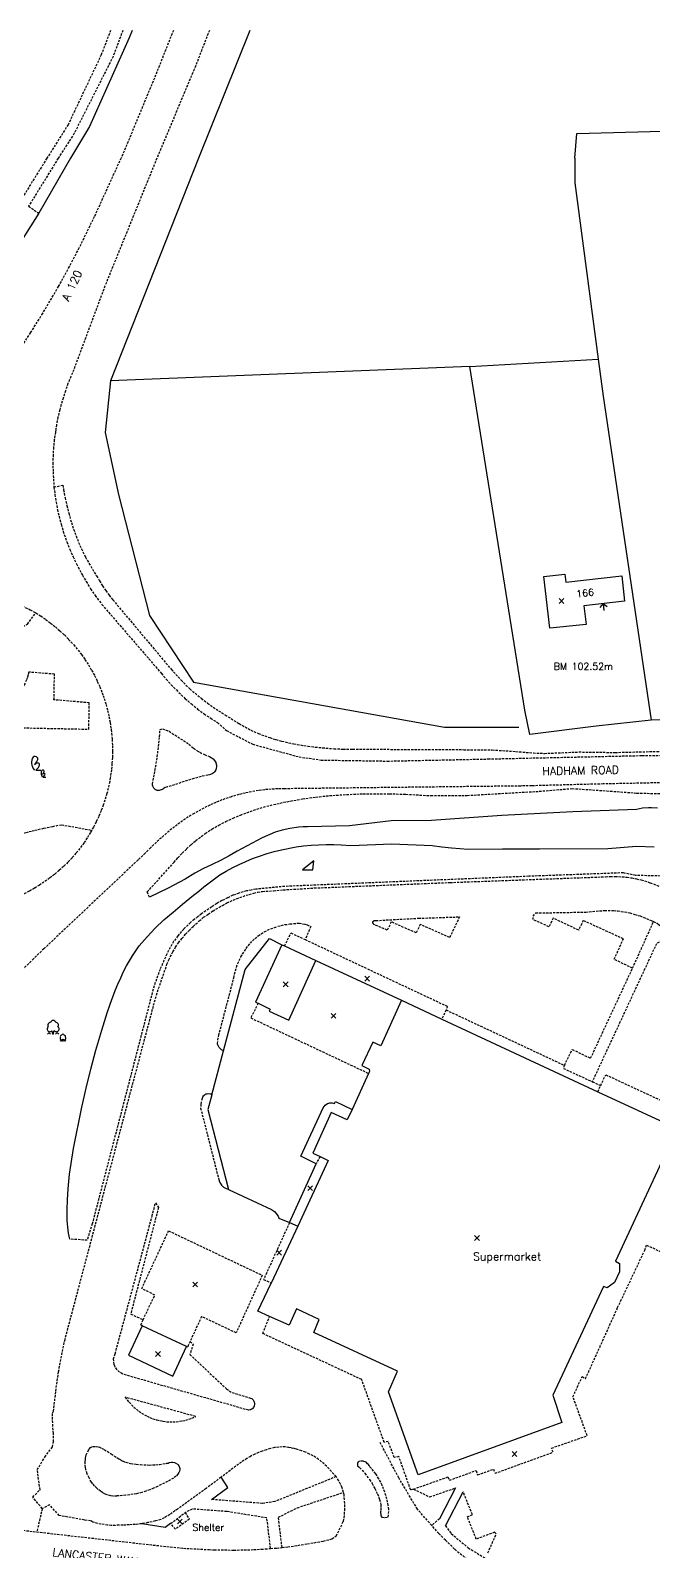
# Model space of a CAD drawing. Extents: x 546784 to 547409, y 221405 to 222038.
# Drawn here: x 547004.6 to 547140.6, y 221696 to 222027.9 of the extents above; entities that cross this region are included whole.
import ezdxf

# ---------------------------------------------------------------- set-up
doc = ezdxf.new("R2010")
doc.units = 0
doc.linetypes.add('xos$0$DASHED', pattern=[0.75, 0.5, -0.25])
doc.layers.get('0').update_dxf_attribs({"color": 252, "linetype": 'CONTINUOUS'})
for name, color, linetype in [('xos$0$G8010001', 252, 'CONTINUOUS'), ('xos$0$G8010004', 252, 'xos$0$DASHED'), ('xos$0$G8010021', 252, 'xos$0$DASHED'), ('xos$0$G8010026', 252, 'CONTINUOUS'), ('xos$0$G8010030', 252, 'CONTINUOUS'), ('xos$0$G8010032', 252, 'xos$0$DASHED'), ('xos$0$G8010036', 252, 'xos$0$DASHED'), ('xos$0$G8010321', 252, 'CONTINUOUS'), ('xos$0$G8010374', 252, 'CONTINUOUS'), ('xos$0$G8010376', 252, 'xos$0$DASHED'), ('xos$0$G8010384', 252, 'CONTINUOUS'), ('xos$0$G8010392', 252, 'CONTINUOUS'), ('xos$0$G8010397', 252, 'CONTINUOUS'), ('xos$0$G8011000', 252, 'CONTINUOUS'), ('xos$0$G8011006', 252, 'CONTINUOUS'), ('xos$0$G8011009', 252, 'CONTINUOUS')]:
    doc.layers.add(name, color=color, linetype=linetype)
doc.styles.add('xos$0$STANDARD', font='SIMPLEX.SHX')

# ---------------------------------------------------------------- blocks, each defined once
blk = doc.blocks.new('xos$0$BUILDSED')
for p, q in [((-4.08, -4.08), (4.08, 4.08)), ((-4.08, 4.08), (4.08, -4.08))]:
    blk.add_line(p, q)
blk = doc.blocks.new('xos$0$BENCHM')
for q in [(6.15, 6.15), (12.2, 0), (6.15, -6.15)]:
    blk.add_line((0, 0), q)
blk = doc.blocks.new('xos$0$TREESNC')
for p, q in [((-9.850307, -0.020979), (-11.40205, 5.93598)), ((-9.42613, -0.023327), (-7.841501, 6.003956)), ((-9.851686, -0.023327), (-9.42613, -0.023327)), ((6.876541, -11.487103), (6.100666, -8.508627)), ((6.875848, -11.488281), (7.08863, -11.488281)), ((7.08863, -11.488281), (7.880945, -8.474639))]:
    blk.add_line(p, q)
for centre, radius, start, end in [((-15.010924, 8.775178), 4.597739, 124.320684, 321.504411), ((-16.486914, -1.461918), 3.09299, 28.842917, 151.157083), ((-14.304557, 15.271406), 4.262135, 87.445922, 219.289963), ((-9.638904, 18.477109), 4.597739, 13.229441, 166.770559), ((-4.172782, 8.775178), 4.597739, 217.066148, 56.595122), ((-2.818629, -1.461918), 3.09299, 28.842917, 151.157083), ((-4.973258, 15.271406), 4.262135, 321.417723, 92.554078), ((6.982239, -2.238063), 2.298874, 13.229441, 166.770559), ((4.296233, -7.089024), 2.298874, 124.320684, 321.504411), ((3.558234, -12.207576), 1.546499, 28.842917, 151.157083), ((4.649416, -3.84091), 2.131067, 87.445922, 219.289963), ((9.7153, -7.089024), 2.298874, 217.066148, 56.595122), ((10.392377, -12.207576), 1.546499, 28.842917, 151.157083), ((9.315062, -3.84091), 2.131067, 321.417723, 92.554078)]:
    blk.add_arc(centre, radius, start, end)
blk = doc.blocks.new('xos$0$SLOPE')
for p, q in [((7.029809, 10.864354), (-12.220191, -4.535646)), ((5.489809, -4.535646), (7.029809, 10.864354)), ((-12.220191, -4.535646), (5.489809, -4.535646))]:
    blk.add_line(p, q)
blk = doc.blocks.new('xos$0$SCRUB')
for p, q in [((-10.872561, 9.449429), (-8.66293, 11.155934)), ((-8.411833, 0.013472), (-0.125694, 0.013472)), ((2.706505, -6.717583), (3.811324, -5.864331)), ((3.936873, -11.435566), (8.079942, -11.435566))]:
    blk.add_line(p, q)
for centre, radius, start, end in [((-3.347666, 13.226441), 12.756883, 138.700591, 187.51753), ((5.790886, 14.432399), 21.974668, 187.51753, 219.464845), ((-9.745843, 18.847256), 4.240413, 87.97715, 138.700591), ((-12.704999, -0.795383), 1.983281, 22.490634, 39.464845), ((-22.364988, 23.001236), 17.768713, 310.299169, 344.43356), ((-9.778006, 17.936685), 5.151554, 44.469829, 87.97715), ((-5.471981, 6.489664), 5.652978, 75.355339, 124.365576), ((-56.311339, 46.309683), 66.616073, 315.975134, 321.269797), ((-8.541617, 19.150405), 3.418993, 344.43356, 44.469829), ((-10.936016, 9.917905), 8.450096, 321.269797, 0.226721), ((-4.569556, 9.943099), 2.083589, 0.226721, 75.355339), ((3.269868, -2.018674), 2.12021, 87.97715, 138.700591), ((3.253782, -2.473959), 2.575781, 44.469829, 87.97715), ((6.468956, -4.829081), 6.378441, 138.700591, 187.51753), ((11.038228, -4.226102), 10.987338, 187.51753, 219.464845), ((1.79029, -11.839993), 0.991645, 22.490634, 39.464845), ((-3.039705, 0.058316), 8.88436, 310.299169, 344.43356), ((5.406795, -8.19747), 2.826493, 75.355339, 124.365576), ((-20.012884, 11.712544), 33.308036, 315.975134, 321.269797), ((3.871977, -1.867099), 1.7095, 344.43356, 44.469829), ((2.674781, -6.483349), 4.225052, 321.269797, 0.226721), ((5.858007, -6.470752), 1.041795, 0.226721, 75.355339)]:
    blk.add_arc(centre, radius, start, end)

msp = doc.modelspace()

# ---------------------------------------------------------------- linework, layer by layer
at = {"layer": 'xos$0$G8010001'}
for points in [[(547116.66, 221908.79), (547121.26, 221909.29), (547121.46, 221907.49), (547133.66, 221908.89), (547134.26, 221903.39), (547125.36, 221902.39), (547125.86, 221898.29), (547117.96, 221897.49), (547116.66, 221908.79)], [(547059.5, 221828.4), (547053.75, 221815.9), (547054.3, 221815.65)], [(547059.5, 221828.4), (547060.05, 221828.15), (547066.9, 221824.95), (547085.6, 221816.3)], [(547054.3, 221815.65), (547056.9, 221814.4), (547056.7, 221813.95), (547061, 221812), (547066.9, 221824.95)], [(547085.6, 221816.3), (547081.05, 221806.4), (547079.3, 221807.15), (547076.95, 221802.05), (547078.55, 221801.3), (547078.6, 221800.8), (547078.4, 221800.35)], [(547085.6, 221816.3), (547094.4, 221812.2), (547128.45, 221796.35)], [(547078.4, 221800.35), (547074.8, 221792.5), (547073.75, 221790.25), (547070.25, 221791.85), (547066.2, 221782.95), (547067.8, 221782.2), (547069.6, 221781.35), (547062.95, 221767.05), (547057.15, 221754.6)], [(547128.45, 221796.35), (547145.75, 221788.3), (547132.25, 221759.35), (547133.15, 221758.85), (547133.15, 221757.05), (547132.05, 221754.75), (547130.45, 221753.55), (547129.7, 221753.85), (547118.6, 221730.15), (547120.6, 221724.15), (547089.2, 221712.75), (547082.75, 221730.85), (547084.7, 221735.4), (547066.45, 221743.85), (547067.6, 221746.65), (547062.7, 221748.95), (547061.05, 221745.4), (547056.8, 221747.3)], [(547056.8, 221747.3), (547054.25, 221748.45), (547057.15, 221754.6)], [(547029, 221745.25), (547026, 221738.85), (547035.7, 221734.3), (547038.7, 221740.75), (547029, 221745.25)]]:
    msp.add_lwpolyline(points, dxfattribs=at)
at = {"layer": 'xos$0$G8010004'}
for points in [[(547060.05, 221828.15), (547061.45, 221831), (547064.55, 221829.55), (547095.65, 221814.95), (547095.3, 221814.2), (547094.4, 221812.2)], [(547054.3, 221815.65), (547052.7, 221812.45), (547078.4, 221800.35)], [(547128.45, 221796.35), (547129.05, 221797.7), (547130.15, 221800.05), (547151.3, 221790.25), (547143.7, 221773.75), (547144.95, 221773.05), (547144.6, 221772.2)], [(547029, 221745.25), (547028.7, 221745.5), (547029.2, 221746.6), (547031.75, 221752), (547028.9, 221753.4), (547034.75, 221766), (547055.2, 221756.3), (547049.5, 221743.75), (547041.95, 221747.3), (547039.45, 221741.85), (547038.9, 221740.65), (547038.7, 221740.75)], [(547088.2, 221709.65), (547095.7, 221712.3), (547096.05, 221711.6), (547101.85, 221713.7), (547102.2, 221712.75), (547105.65, 221714), (547106, 221713.1), (547118.65, 221717.7), (547118.35, 221718.6), (547126.1, 221721.3), (547123, 221729.8), (547125, 221734.2), (547125.75, 221733.75), (547132.75, 221749.25), (547138.65, 221761.75), (547139.05, 221762.9), (547146.35, 221759.5), (547148.2, 221754.4), (547144.9, 221753.05), (547149.3, 221740.65)], [(547088.2, 221709.65), (547087.6, 221709.45), (547085, 221716.75), (547084, 221716.55), (547082.7, 221720.05), (547081.8, 221719.85), (547076.9, 221733.55), (547055.3, 221743.6), (547056.8, 221747.3)]]:
    msp.add_lwpolyline(points, dxfattribs=at)
at = {"layer": 'xos$0$G8010021'}
for points in [[(547035.8, 222027.9), (547031.67, 222017.5), (547024.39, 222000)], [(547043.66, 222027.9), (547040.35, 222019.39), (547032.19, 222000)], [(547000, 221954.8), (547002.75, 221959.03), (547004.65, 221961.95), (547007.1, 221965.85), (547010.75, 221972.05), (547012.95, 221976.05), (547015.1, 221980.15), (547018.65, 221987.4), (547024.39, 222000)], [(547032.19, 222000), (547020.86, 221972.13), (547014.06, 221953.88), (547013.45, 221952.4), (547012.8, 221950.85), (547012.25, 221949.3), (547011.75, 221947.7), (547011, 221945.1), (547010.6, 221943.5), (547010.3, 221941.85), (547010.13, 221940.79), (547010.05, 221940.25), (547009.8, 221938.6), (547009.65, 221936.95), (547009.55, 221935.3), (547009.5, 221933.65), (547009.55, 221931.55), (547009.75, 221928.25)], [(547009.75, 221928.25), (547009.95, 221926.6), (547010.2, 221925), (547010.5, 221923.35), (547011.3, 221920.15), (547011.75, 221918.6), (547012.55, 221916.3), (547013.2, 221914.65), (547013.9, 221913.05), (547014.65, 221911.5), (547015.95, 221909.05), (547016.78, 221907.67)], [(547016.78, 221907.67), (547017.75, 221906.05), (547018.75, 221904.6), (547020.2, 221902.65), (547030.45, 221890.8), (547033.19, 221887.59)], [(547000, 221903.63), (547000.95, 221903.2), (547002.15, 221902.7), (547004.55, 221901.5), (547005.7, 221900.85), (547005.77, 221900.81)], [(547005.77, 221900.81), (547006.85, 221900.15), (547007.95, 221899.4), (547009, 221898.6), (547009.54, 221898.16), (547010.05, 221897.75), (547011.05, 221896.9), (547012.05, 221896), (547012.95, 221895.05), (547014.05, 221893.85), (547015.75, 221891.75), (547016.5, 221890.65), (547017.25, 221889.5), (547017.95, 221888.3), (547018.6, 221887.15), (547019.2, 221885.9), (547019.75, 221884.7), (547020.25, 221883.4), (547020.46, 221882.82), (547020.7, 221882.15), (547021.1, 221880.85), (547021.45, 221879.55), (547021.75, 221878.2), (547022, 221876.9), (547022.2, 221875.55), (547022.23, 221875.3), (547022.45, 221873.25), (547022.5, 221871.9), (547022.55, 221870.6), (547022.5, 221869.25), (547022.4, 221867.95), (547022.3, 221866.6), (547022.03, 221864.83), (547021.9, 221864), (547021.3, 221861.4), (547020.5, 221858.9), (547020.05, 221857.65), (547019.5, 221856.4), (547018.95, 221855.2), (547018.35, 221854.05), (547017.99, 221853.41)], [(547033.19, 221887.59), (547034.25, 221886.35), (547035.3, 221885.15), (547036.45, 221884), (547038.4, 221882.1), (547039.75, 221880.95), (547041.1, 221879.85), (547042.5, 221878.8), (547043.95, 221877.85), (547045.45, 221876.9), (547047.4, 221875.14), (547053.13, 221872.16), (547063.22, 221869.41), (547068.04, 221868.72)], [(547031.85, 221862.3), (547031.55, 221862.6), (547031.4, 221862.85), (547031.3, 221863.05), (547031.25, 221863.25), (547031.25, 221863.5), (547032.2, 221868.7), (547032.8, 221873.8), (547032.85, 221875.3)], [(547032.85, 221875.3), (547033.4, 221875.55), (547034.85, 221875), (547039.2, 221872.2), (547040.2, 221871.3), (547041, 221870.75), (547041.6, 221870.4), (547042.6, 221869.9), (547043.35, 221869.6), (547043.65, 221869.5), (547044.05, 221869.3), (547044.3, 221869.15), (547044.5, 221868.95), (547044.8, 221868.6), (547044.95, 221868.4), (547045.05, 221868.15), (547045.15, 221867.85), (547045.2, 221867.6), (547045.2, 221867.25), (547045.15, 221866.95), (547045.05, 221866.6), (547044.85, 221866.2), (547044.75, 221866.05), (547044.5, 221865.85), (547044.25, 221865.7), (547043.9, 221865.55), (547043.35, 221865.4), (547042.6, 221865.3), (547041.85, 221865.1), (547040.3, 221864.7), (547034.55, 221862.85), (547034, 221862.7), (547033.6, 221862.45), (547033.4, 221862.3), (547033.15, 221862.2), (547032.95, 221862.15), (547032.7, 221862.1), (547032.3, 221862.1), (547032.1, 221862.15), (547031.85, 221862.3)], [(547068.04, 221868.72), (547082.49, 221868.49), (547104.51, 221868.95), (547138.1, 221869.7), (547156.1, 221869.9), (547182.1, 221870.3), (547200.5, 221870.7), (547208.53, 221871.08)], [(547068.71, 221862.55), (547060, 221862.45), (547058.6, 221862.45), (547057.15, 221862.35), (547055.75, 221862.25), (547054.35, 221862.05), (547052.85, 221861.8), (547051.45, 221861.5), (547050.1, 221861.2), (547048.7, 221860.8), (547048.46, 221860.72), (547046.4, 221860), (547045.05, 221859.45), (547043.75, 221858.9), (547042.45, 221858.25), (547040.35, 221857.05), (547039.05, 221856.3), (547036.65, 221854.6), (547035.45, 221853.7), (547034.3, 221852.75), (547032.1, 221850.8), (547030.85, 221849.6), (547029.65, 221848.4), (547028.09, 221846.92)], [(547149.4, 221863.9), (547129.6, 221863.5), (547114, 221863.1), (547111.55, 221863.05), (547068.71, 221862.55)], [(547017.99, 221853.41), (547017.7, 221852.9), (547017, 221851.75), (547016.3, 221850.65), (547015.4, 221849.45), (547014.55, 221848.4), (547013.7, 221847.4), (547012.8, 221846.45), (547011.85, 221845.5), (547010.85, 221844.65), (547009.85, 221843.75), (547008.8, 221842.95), (547006.6, 221841.45), (547005.5, 221840.75), (547004.35, 221840.1), (547003.15, 221839.5), (547001.95, 221838.95), (547000, 221838.2)], [(547028.09, 221846.92), (547007.55, 221827.55), (547005.31, 221825.38), (547000, 221820.22)], [(547081.32, 221703.53), (547081.96, 221703.44), (547082.7, 221703.55)], [(547000, 221701), (547006, 221700.32)], [(547006, 221700.32), (547031.4, 221697.45), (547038, 221696.75), (547043.6, 221696.45), (547044.72, 221696.43), (547049, 221696.35), (547053.35, 221696.45), (547054.99, 221696.55), (547055.85, 221696.6), (547057.02, 221696.7)], [(547059.52, 221696.92), (547060.75, 221697.05), (547065.05, 221697.7), (547068.5, 221698.3), (547070.4, 221698.8), (547071.35, 221699.42)], [(547093.72, 221699.95), (547092.19, 221701.72)], [(547093.72, 221699.95), (547095.2, 221698.53), (547097.2, 221696.53)], [(547057.02, 221696.7), (547058.3, 221696.8), (547059.52, 221696.92)], [(547097.2, 221696.53), (547100.48, 221693.94), (547112.48, 221687.04), (547114.44, 221685.65), (547116.35, 221684.35), (547119.45, 221681.55), (547120.95, 221680.15), (547124, 221677.28)]]:
    msp.add_lwpolyline(points, dxfattribs=at)
at = {"layer": 'xos$0$G8010030'}
for points in [[(547026.82, 222027.9), (547026.15, 222026.29), (547017.47, 222006.94), (547013.36, 222000)], [(547052.46, 222027.9), (547041.28, 222000)], [(547123.39, 222000), (547123.85, 222005.43), (547169.1, 222006.67), (547169.1, 222000)], [(547013.36, 222000), (547006.43, 221988.03)], [(547041.28, 222000), (547022.05, 221951.44)], [(547123.39, 222000), (547123.39, 221994.65), (547128.5, 221956.21)], [(547006.43, 221988.03), (547000, 221977.78)], [(547100.5, 221954.6), (547022.05, 221951.44)], [(547100.5, 221954.6), (547128.5, 221956.21)], [(547113.6, 221874.3), (547112.5, 221879.6), (547100.5, 221954.6)], [(547128.5, 221956.21), (547129.6, 221948.1), (547140.1, 221877.4)], [(547022.05, 221951.44), (547020.91, 221940.2), (547023.82, 221926.67), (547030.58, 221900.25), (547040.19, 221885.69), (547095, 221875.9), (547111.2, 221875.9)], [(547140.1, 221877.4), (547128.1, 221876.1), (547113.6, 221874.3)], [(547169.96, 221877.57), (547140.1, 221877.4)], [(547044.2, 221795.7), (547046.75, 221805.25), (547051.45, 221823.05), (547056.8, 221829.75), (547059.5, 221828.4)], [(547044.2, 221795.7), (547043.35, 221792.5), (547047.8, 221775.05)], [(547061.15, 221767.8), (547066.95, 221780.6), (547063.65, 221782.3), (547068.5, 221792.85), (547068.95, 221793.45), (547069.45, 221793.75), (547069.7, 221793.85), (547069.95, 221793.9), (547070.45, 221793.9), (547070.95, 221793.8), (547071.2, 221794.2), (547074.8, 221792.5)], [(547047.8, 221775.05), (547057.2, 221770.65), (547057.85, 221770.2), (547058.15, 221769.85), (547058.65, 221769.2), (547058.85, 221768.8), (547061.15, 221767.8)], [(547061.15, 221767.8), (547062.95, 221767.05)], [(547044.1, 221707.4), (547047.72, 221710.04), (547046.21, 221712.24)], [(547097.35, 221709.9), (547093.85, 221703.2)], [(547095.2, 221701.66), (547099.05, 221709.05)], [(547035.2, 221702.15), (547033.99, 221701.3), (547028.9, 221702.1)]]:
    msp.add_lwpolyline(points, dxfattribs=at)
at = {"layer": 'xos$0$G8010032'}
for points in [[(547022.1, 222027.9), (547020.07, 222022.6), (547012.83, 222007.33), (547008.19, 222000)], [(547024.78, 222027.9), (547022.65, 222022.22), (547014.17, 222005.45), (547010.66, 222000)], [(547008.19, 222000), (547000, 221986.83)], [(547010.66, 222000), (547004.22, 221989.56), (547006.43, 221988.03)], [(547009.75, 221928.25), (547011.71, 221928.7), (547011.86, 221927.65), (547012.16, 221925.94), (547012.56, 221924.24), (547012.96, 221922.58), (547013.56, 221920.52), (547014.02, 221919.07), (547014.57, 221917.61), (547015.12, 221916.21), (547015.72, 221914.8), (547016.62, 221912.95), (547019.03, 221908.88), (547019.69, 221907.83), (547020.34, 221906.72), (547021.04, 221905.67), (547021.79, 221904.67), (547022.6, 221903.66), (547035.33, 221888.51), (547037.49, 221886.15), (547039.4, 221884.23), (547041.9, 221882.18), (547043.26, 221881.12), (547045.67, 221879.47), (547047.12, 221878.56), (547050.13, 221876.66), (547052.69, 221875.25), (547054.35, 221874.5), (547056.86, 221873.6), (547058.16, 221873.19), (547059.47, 221872.84), (547062.08, 221872.24), (547065.19, 221871.74), (547066.79, 221871.54), (547068.35, 221871.39), (547070.86, 221871.19), (547072.86, 221871.09), (547074.92, 221871.09), (547099.16, 221870.98), (547105.38, 221870.93), (547110.55, 221870.58), (547114.36, 221870.27), (547116.77, 221870.17), (547124.3, 221870.48), (547132.22, 221870.37), (547148.68, 221870.78)], [(547000, 221875.8), (547017.35, 221875.45), (547017.45, 221881.2), (547009.75, 221881.85), (547009.85, 221887.45), (547004.25, 221887.9), (547004.1, 221887.3), (547003.95, 221886.75), (547003.75, 221886.2), (547003.25, 221885.1), (547002.95, 221884.6), (547002.6, 221884.1), (547002.25, 221883.65), (547001.85, 221883.2), (547000.95, 221882.4), (547000.45, 221882.05), (547000, 221881.63)], [(547007.2, 221705.4), (547005.1, 221707.9), (547006.7, 221709.5), (547006.1, 221713.9), (547007.75, 221716.65), (547009.4, 221718.85), (547009.65, 221720), (547009.65, 221721.8), (547009.5, 221723.35), (547009.4, 221726.25), (547009.65, 221726.65), (547010.15, 221731.05), (547010.75, 221735.25), (547011.6, 221739.65), (547012.1, 221742.1), (547031.3, 221814.5), (547032.1, 221817.45), (547034.4, 221824.15), (547034.8, 221825.1), (547035.7, 221826.9), (547036.3, 221827.9), (547036.95, 221828.85), (547037.65, 221829.8), (547038.45, 221830.7), (547039.25, 221831.55), (547040.1, 221832.4), (547041.45, 221833.6), (547042.4, 221834.4), (547043.4, 221835.1), (547044.45, 221835.8), (547046.5, 221837), (547047.5, 221837.55), (547049.6, 221838.45), (547051.65, 221839.2), (547053.35, 221839.7), (547054.25, 221839.9), (547055.25, 221840.05), (547057.65, 221840.2), (547059.75, 221840.4), (547066.55, 221840.8), (547096.2, 221842), (547130.1, 221843.25), (547131.15, 221843.3), (547132.2, 221843.3), (547133.75, 221843.25), (547134.8, 221843.15), (547135.85, 221843), (547136.85, 221842.8), (547137.9, 221842.55), (547139.85, 221841.95), (547141.75, 221841.2)], [(547136, 221823.3), (547132, 221825.25), (547134, 221829.7), (547125.25, 221833.7), (547124.25, 221831.6), (547118.7, 221834.2), (547117.75, 221832.35), (547114.35, 221833.9), (547114.3, 221834.65), (547114.9, 221835.35), (547125.8, 221835.55), (547129.9, 221835.9), (547131.85, 221835.9), (547132.8, 221835.8), (547134.25, 221835.6), (547135.4, 221835.35), (547136.5, 221835.05), (547137.65, 221834.7), (547139.05, 221834.15), (547140.1, 221833.7), (547140.59, 221833.47)], [(547046.75, 221805.25), (547046.25, 221805.55), (547046.05, 221805.7), (547045.8, 221806), (547045.5, 221806.5), (547045.4, 221806.85), (547045.7, 221808.65), (547049, 221821.2), (547049.15, 221822), (547049.35, 221822.75), (547049.6, 221823.55), (547049.85, 221824.3), (547050.55, 221825.75), (547050.9, 221826.4), (547051.7, 221827.6), (547052.15, 221828.2), (547052.6, 221828.75), (547053.1, 221829.3), (547053.6, 221829.8), (547054.3, 221830.35), (547054.95, 221830.8), (547055.65, 221831.25), (547056.35, 221831.6), (547057.85, 221832.2), (547058.6, 221832.45), (547059.35, 221832.65), (547060.15, 221832.8), (547061.25, 221832.95), (547062.75, 221833.1), (547063.3, 221833.1), (547064, 221833), (547064.5, 221832.9), (547065, 221832.75), (547065.8, 221832.4), (547064.55, 221829.55)], [(547079.35, 221833.15), (547079.35, 221833.35), (547079.45, 221833.55), (547079.55, 221833.65), (547079.65, 221833.7), (547080, 221833.7), (547089.3, 221834.2), (547098.25, 221834.5), (547096.1, 221830), (547089.65, 221832.85), (547088.8, 221831), (547083.35, 221833.4), (547082.47, 221831.59), (547079.75, 221832.75), (547079.55, 221832.85), (547079.45, 221832.95), (547079.35, 221833.15)], [(547136, 221823.3), (547140.59, 221833.47)], [(547140.59, 221833.47), (547141.35, 221833.1), (547141.55, 221832.95), (547142.95, 221831.85), (547144.3, 221830.65), (547144.4, 221830.55)], [(547144.4, 221830.55), (547141.23, 221828.65), (547127.22, 221798.54)], [(547121.15, 221802.1), (547122.85, 221805.6), (547126.85, 221803.65), (547136, 221823.3)], [(547095.3, 221814.2), (547121.15, 221802.1)], [(547121.15, 221802.1), (547120.9, 221801.45), (547127.22, 221798.54)], [(547127.22, 221798.54), (547129.05, 221797.7)], [(547044.2, 221795.7), (547044, 221795.8), (547043.8, 221795.85), (547043.55, 221795.9), (547043.15, 221795.85), (547042.9, 221795.8), (547042.7, 221795.7), (547042.5, 221795.55), (547042.25, 221795.3), (547042.05, 221794.9), (547041.85, 221794.05), (547041.8, 221793.6), (547041.75, 221792.8), (547045.7, 221777.2), (547045.9, 221776.6), (547046.05, 221776.35), (547046.3, 221776), (547046.5, 221775.75), (547046.75, 221775.55), (547047, 221775.4), (547047.3, 221775.25), (547047.8, 221775.05)], [(547067.8, 221782.2), (547066.95, 221780.6)], [(547039.45, 221741.85), (547040.1, 221741.3), (547039.4, 221739), (547047.4, 221731.55), (547048.6, 221730.7), (547052.65, 221729.5), (547052.9, 221729.4), (547053.2, 221729.1), (547053.35, 221728.85), (547053.45, 221728.65), (547053.5, 221728.45), (547053.5, 221728.15), (547053.4, 221727.75), (547053.3, 221727.55), (547053.2, 221727.4), (547053.05, 221727.2), (547052.85, 221727.1), (547052.65, 221726.95), (547052.25, 221726.85), (547025.55, 221734.5), (547024.65, 221734.8), (547024.05, 221735.2), (547023.55, 221735.7), (547023.2, 221736.2), (547023.05, 221736.5), (547022.9, 221736.85), (547022.7, 221738.05), (547023.1, 221739.2), (547031.15, 221769.2), (547031.9, 221772.1), (547032.55, 221771.1), (547026.5, 221747.85), (547029.2, 221746.6)], [(547061.15, 221767.8), (547055.5, 221755.4), (547057.15, 221754.6)], [(547025.3, 221729.7), (547025.7, 221729.1), (547026.15, 221728.6), (547026.65, 221728.05), (547027.15, 221727.55), (547028.25, 221726.65), (547028.85, 221726.25), (547030.05, 221725.55), (547030.7, 221725.25), (547031.35, 221725), (547032.2, 221724.75), (547033.6, 221724.45), (547034.3, 221724.35), (547035, 221724.35), (547035.7, 221724.3), (547036.4, 221724.35), (547037.8, 221724.55), (547038.5, 221724.7), (547039.2, 221724.9), (547039.85, 221725.15), (547040.7, 221725.5), (547025.3, 221729.7)], [(547016.55, 221715.7), (547016.6, 221716.05), (547016.65, 221716.45), (547016.7, 221716.8), (547016.8, 221717.15), (547017.1, 221717.8), (547017.2, 221718), (547017.35, 221718.2), (547017.45, 221718.4), (547017.75, 221718.7), (547018, 221718.85), (547018.3, 221718.95), (547018.95, 221718.95), (547019.55, 221718.85), (547020.1, 221718.6), (547020.7, 221718.3), (547022.25, 221717.35), (547023.9, 221716.25), (547024.35, 221716), (547024.85, 221715.75), (547025.45, 221715.5), (547026.45, 221715.25), (547027.7, 221715.1), (547028.6, 221715), (547030.5, 221714.9), (547031.9, 221714.95), (547032.75, 221715.05), (547034.4, 221715.3), (547034.65, 221715.35), (547034.9, 221715.45), (547035.4, 221715.55), (547035.65, 221715.55), (547036.05, 221715.45), (547036.65, 221715.15), (547036.85, 221714.95), (547037, 221714.75), (547037.1, 221714.6), (547037.15, 221714.35), (547037.2, 221714.15), (547037.2, 221713.85), (547037.15, 221713.6), (547037, 221713.3), (547036.8, 221712.95), (547036.4, 221712.5), (547035.8, 221712.05), (547034.55, 221711.3), (547033.15, 221710.65), (547032.35, 221710.25), (547031.5, 221709.85), (547030.65, 221709.5), (547029.8, 221709.2), (547028.9, 221708.9), (547027.75, 221708.65), (547025.45, 221708.3), (547023.45, 221708.15), (547022.6, 221708.15), (547022.15, 221708.2), (547021.35, 221708.4), (547020.85, 221708.6), (547020.35, 221708.9), (547019.9, 221709.2), (547019.4, 221709.6), (547019, 221709.95), (547018.6, 221710.35), (547018.25, 221710.8), (547017.9, 221711.2), (547017.4, 221712.1), (547017, 221713), (547016.7, 221713.9), (547016.6, 221714.35), (547016.55, 221715.3), (547016.55, 221715.7)], [(547071.31, 221712.37), (547070.3, 221713.5), (547069.8, 221714.1), (547069.25, 221714.65), (547068.7, 221715.15), (547067.5, 221716.15), (547066.3, 221716.9), (547065.5, 221717.3), (547064.65, 221717.7), (547063.8, 221718), (547062.65, 221718.35), (547062.1, 221718.5), (547061.5, 221718.65), (547060.95, 221718.75), (547060.25, 221718.85), (547059.55, 221718.85), (547058.8, 221718.8), (547057.9, 221718.7), (547057, 221718.5), (547056.1, 221718.25), (547055.2, 221717.95), (547054.4, 221717.65), (547053.6, 221717.3), (547052.6, 221716.8), (547051.85, 221716.35), (547050.65, 221715.55), (547046.21, 221712.24)], [(547092.19, 221701.72), (547089.06, 221705.26), (547085, 221712.1), (547080.8, 221720.05)], [(547082.7, 221703.55), (547082.85, 221705.2), (547082.7, 221706.1), (547082.4, 221707.5), (547082.2, 221708.25), (547081.95, 221709), (547081.35, 221710.5), (547081.05, 221711.2), (547080.65, 221711.9), (547079.95, 221713), (547078.85, 221714.35), (547078.7, 221714.55), (547078.55, 221714.8), (547078.4, 221715), (547078.2, 221715.2), (547077.85, 221715.5), (547077.65, 221715.6), (547077.4, 221715.7), (547077.2, 221715.75), (547076.55, 221715.75), (547076.25, 221715.65), (547076.1, 221715.55), (547076, 221715.45), (547075.95, 221715.3), (547075.95, 221715), (547076, 221714.75), (547076.45, 221714.35), (547077, 221713.8), (547077.6, 221713.1), (547078.6, 221711.75), (547079.15, 221710.9), (547079.75, 221709.8), (547080.35, 221708.6), (547080.65, 221707.85), (547080.8, 221707.4), (547081, 221706.65), (547081.05, 221706.2), (547081.1, 221705.55), (547081.05, 221704.9), (547081, 221704.7), (547081, 221704.45), (547081.05, 221704.15), (547081.1, 221704), (547081.1, 221703.85), (547081.32, 221703.53)], [(547046.21, 221712.24), (547042.95, 221709.8), (547038.15, 221706.3), (547036.7, 221705.3), (547036.15, 221704.9), (547035.55, 221704.5), (547035, 221704.1), (547033.8, 221703.4), (547033.05, 221703.05), (547031.9, 221702.7), (547030.25, 221702.35), (547028.9, 221702.1)], [(547071.31, 221712.37), (547057.96, 221706.94), (547055.18, 221706.53), (547044.1, 221707.4)], [(547072.95, 221708.95), (547072.65, 221709.95), (547072.3, 221710.75), (547071.9, 221711.45), (547071.31, 221712.37)], [(547059.52, 221696.92), (547058.71, 221703.51), (547062.88, 221705.59), (547072.95, 221708.95)], [(547071.35, 221699.42), (547072.9, 221702.6), (547073.05, 221703.4), (547073.15, 221704.2), (547073.2, 221705.05), (547073.2, 221706.55), (547073.05, 221708.35), (547072.95, 221708.95)], [(547088.2, 221709.65), (547091.75, 221707.95), (547097.35, 221709.9)], [(547104.45, 221695.75), (547106.25, 221699.9), (547105.9, 221700.25), (547101.9, 221698.75), (547099.95, 221703.6), (547101.05, 221704.1), (547099.05, 221709.05)], [(547028.9, 221702.1), (547027.55, 221701.95), (547026.15, 221701.85), (547024.8, 221701.8), (547023.95, 221701.8), (547023.1, 221701.75), (547022.25, 221701.75), (547021.45, 221701.8), (547020, 221702), (547019.3, 221702.15), (547018.25, 221702.45), (547017.75, 221702.75), (547016.45, 221702.9), (547010.9, 221703.9), (547008.8, 221706.2), (547007.2, 221705.4)], [(547038.35, 221704.5), (547039.3, 221703.1), (547036.25, 221700.9), (547035.2, 221702.15)], [(547035.2, 221702.15), (547038.35, 221704.5)], [(547057.02, 221696.7), (547056.2, 221703.37), (547047.44, 221704.76), (547039.93, 221705.31), (547038.35, 221704.5)], [(547093.85, 221703.2), (547092.19, 221701.72)], [(547095.2, 221701.66), (547096.45, 221699.95), (547100.14, 221696.84), (547105.67, 221693.49)]]:
    msp.add_lwpolyline(points, dxfattribs=at)
at = {"layer": 'xos$0$G8010036'}
for points in [[(547000, 221896.49), (547001.72, 221897.17), (547003.97, 221898.36), (547005.77, 221900.81)], [(547000, 221851.84), (547000.61, 221852.05), (547001.22, 221852.25), (547001.84, 221852.44), (547002.46, 221852.61), (547003.09, 221852.78), (547003.72, 221852.94), (547004.34, 221853.09), (547004.97, 221853.25), (547005.6, 221853.4), (547007.52, 221853.85), (547009.46, 221854.25), (547011.4, 221854.6), (547017.99, 221853.41)], [(547007.2, 221705.4), (547006, 221700.32)]]:
    msp.add_lwpolyline(points, dxfattribs=at)
at = {"layer": 'xos$0$G8010374'}
for points in [[(547141.45, 221858.2), (547140.15, 221858.3), (547139.5, 221858.3), (547138.2, 221858.2), (547136.9, 221857.9), (547123, 221857.4), (547107.45, 221856.65), (547092.15, 221855.55), (547083.3, 221855.45), (547074.2, 221854.35), (547065.1, 221854.15), (547064.15, 221854.15), (547063.15, 221854.1), (547061.25, 221853.8), (547059.55, 221853.45), (547058, 221852.95), (547055.2, 221851.75), (547049.7, 221848.85), (547047.95, 221847.85), (547046.05, 221846.8), (547044.3, 221845.95), (547042.2, 221844.95), (547040.5, 221844.05), (547038.35, 221842.75), (547034.65, 221840.75), (547030.6, 221838.8)], [(547013.2, 221764.2), (547012.95, 221765.5), (547012.8, 221766.8), (547012.65, 221768.25), (547012.6, 221770.55), (547012.7, 221772.8), (547012.85, 221775.15), (547013.15, 221778.35), (547014, 221784), (547015.8, 221792.95), (547016.75, 221797.15), (547017.8, 221801.3), (547018.9, 221805.45), (547020.2, 221809.8), (547020.8, 221811.7), (547021.35, 221813.6), (547022, 221815.45), (547023.1, 221818.45), (547023.7, 221819.85), (547024.3, 221821.2), (547024.95, 221822.55), (547025.6, 221823.85), (547026.85, 221826), (547028.35, 221828.15), (547030.05, 221830.15), (547031.85, 221832.05), (547033.75, 221833.85), (547035.75, 221835.55), (547037.8, 221837.25), (547040.2, 221839.2), (547041.35, 221840.1), (547042.45, 221841.05), (547043.6, 221841.95), (547044.75, 221842.8), (547045.95, 221843.65), (547047.35, 221844.5), (547048.75, 221845.25), (547050.15, 221845.95), (547051.6, 221846.6), (547053.1, 221847.2), (547054.6, 221847.75), (547056.25, 221848.3), (547057.8, 221848.75), (547059.4, 221849.15), (547062.6, 221849.75), (547064.2, 221850), (547065.9, 221850.15), (547067.5, 221850.25), (547069.15, 221850.3), (547070.8, 221850.3), (547072.4, 221850.25), (547074.55, 221850.1), (547083.45, 221850.4), (547092.3, 221850.1), (547094.4, 221849.8), (547096.5, 221849.55), (547100.15, 221849.3), (547107.65, 221849.35), (547115.7, 221849.35), (547130.6, 221849.45), (547136.85, 221849.9), (547140.7, 221849.75)]]:
    msp.add_lwpolyline(points, dxfattribs=at)
at = {"layer": 'xos$0$G8010376'}
for points in [[(547030.6, 221838.8), (547030.1, 221839.95), (547035.95, 221846.4), (547036.8, 221847.4), (547037.75, 221848.4), (547038.7, 221849.35), (547039.65, 221850.25), (547040.7, 221851.15), (547042.75, 221852.7), (547044.2, 221853.65), (547045.7, 221854.5), (547047.25, 221855.3), (547048.85, 221856.05), (547050.45, 221856.7), (547053.3, 221857.75), (547055.45, 221858.45), (547057.65, 221859), (547059.9, 221859.5), (547064, 221860.25), (547066.9, 221860.65), (547069.85, 221860.95), (547073.6, 221861.2), (547077.2, 221861.35), (547082.95, 221861.35), (547086.55, 221861.25), (547092, 221860.95), (547099.95, 221861), (547115.65, 221861.9), (547122.8, 221862.5), (547130.4, 221862), (547136.95, 221861.5), (547142.8, 221861.4)], [(547144.35, 221843.35), (547136.7, 221843.55), (547134, 221844.1), (547113.35, 221843.35), (547060.1, 221841.15), (547053.8, 221840.55), (547052.75, 221840.35), (547051.75, 221840.15), (547050.05, 221839.65), (547048.8, 221839.2), (547047.6, 221838.65), (547046.4, 221838.05), (547045.25, 221837.4), (547044.15, 221836.65), (547042.85, 221835.8), (547042, 221835.2), (547041.15, 221834.55), (547040.35, 221833.95), (547039.55, 221833.25), (547038.05, 221831.85), (547036.75, 221830.35), (547035.85, 221829.1), (547035.1, 221827.8), (547034.35, 221826.4), (547033.75, 221825), (547032.9, 221823.05), (547032.35, 221821.6), (547031.85, 221820.15), (547031.4, 221818.7), (547030.65, 221815.85), (547018.1, 221767.55), (547017, 221763.95), (547013.2, 221764.2)]]:
    msp.add_lwpolyline(points, dxfattribs=at)

# ---------------------------------------------------------------- block references
at = {"layer": 'xos$0$G8010026', "xscale": 0.1300000000000001, "yscale": 0.1300000000000001, "rotation": 277.6}
msp.add_blockref('xos$0$BENCHM', (547129.56, 221902.89), dxfattribs=at)
at = {"layer": 'xos$0$G8010321', "xscale": 0.13, "yscale": 0.13}
for p in [(547120.5, 221903.4), (547060.3, 221819.8), (547078.1, 221821), (547070.75, 221812.9), (547065.65, 221775.3), (547102.05, 221764.45), (547058.9, 221761.25), (547040.55, 221754.3), (547032.45, 221739.15), (547110.25, 221717.3), (547037.2, 221702.6)]:
    msp.add_blockref('xos$0$BUILDSED', p, dxfattribs=at)
at = {"layer": 'xos$0$G8010384', "xscale": 0.13, "yscale": 0.13}
msp.add_blockref('xos$0$TREESNC', (547010.8, 221808.9), dxfattribs=at)
at = {"layer": 'xos$0$G8010392', "xscale": 0.13, "yscale": 0.13}
msp.add_blockref('xos$0$SCRUB', (547006.9, 221866.5), dxfattribs=at)
at = {"layer": 'xos$0$G8010397', "xscale": 0.13, "yscale": 0.13}
msp.add_blockref('xos$0$SLOPE', (547065.55, 221845.35), dxfattribs=at)

# ---------------------------------------------------------------- texts
at = {"layer": 'xos$0$G8011000', "style": 'xos$0$STANDARD'}
for s, rotation, p in [('A 120', 64.6, (547012.95, 221968.69)), ('HADHAM ROAD', 1.1, (547116.34, 221865.41)), ('LANCASTER WAY', 353.5, (547009.35, 221695.05))]:
    msp.add_text(s, height=1.75, rotation=rotation, dxfattribs=at).set_placement(p)
at = {"layer": 'xos$0$G8011006', "style": 'xos$0$STANDARD'}
msp.add_text('166', height=1.5, rotation=6.5, dxfattribs=at).set_placement((547123.81, 221904.19))
msp.add_text('Supermarket', height=1.75, dxfattribs=at).set_placement((547101.2, 221759.55))
at = {"layer": 'xos$0$G8011009', "style": 'xos$0$STANDARD'}
for s, p in [('BM 102.52m', (547118.8, 221888.4)), ('Shelter', (547039.96, 221700.55))]:
    msp.add_text(s, height=1.5, dxfattribs=at).set_placement(p)

doc.saveas('drawing.dxf')
